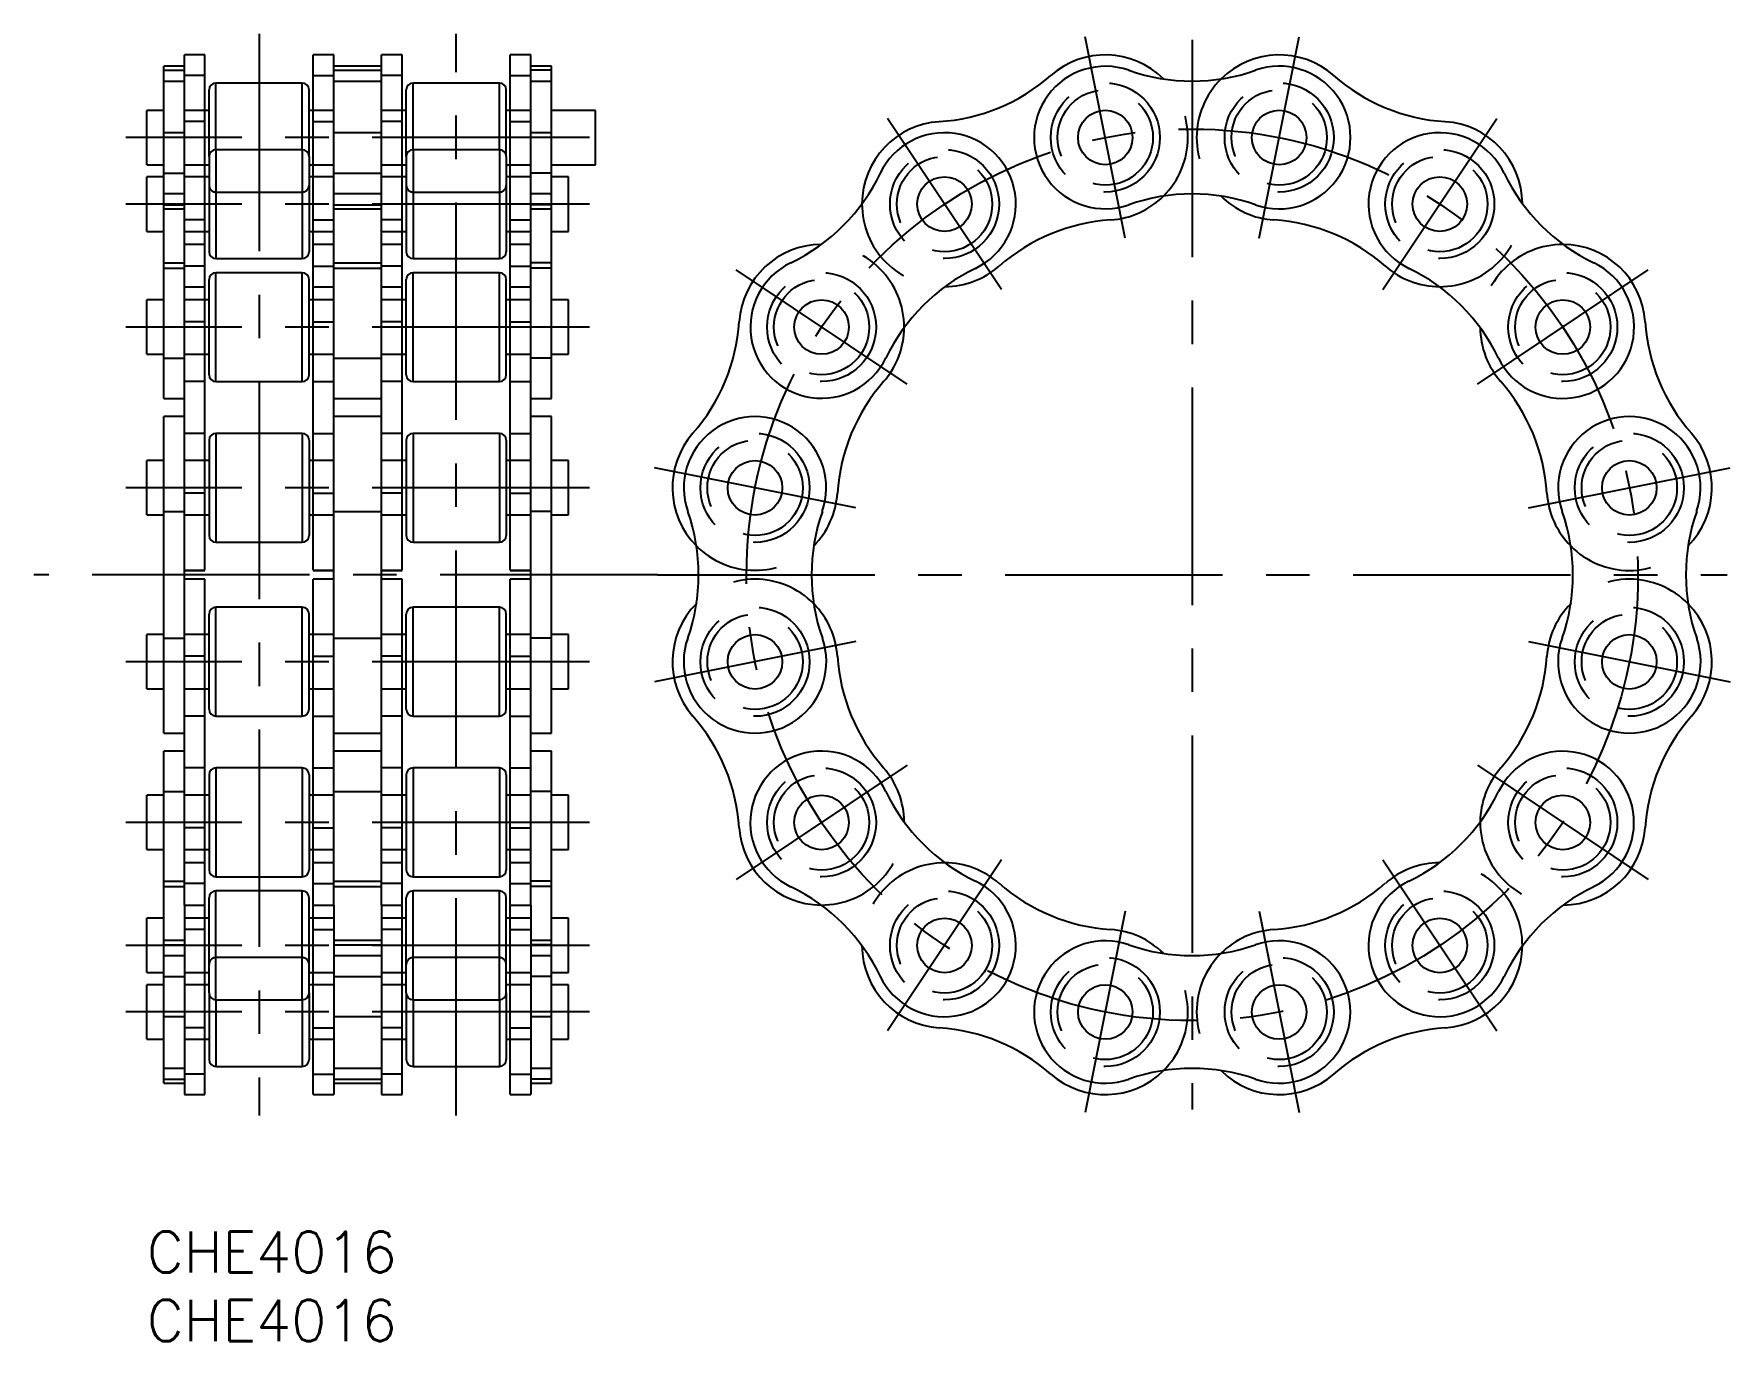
# Model space of a CAD drawing. Extents: x -8 to 116, y -8 to 87.
import ezdxf

# ---------------------------------------------------------------- set-up
doc = ezdxf.new("R2010")
doc.units = 0
doc.header["$LTSCALE"] = 0.5
doc.linetypes.add('CENTER', pattern=[50.8, 31.75, -6.35, 6.35, -6.35])
doc.linetypes.add('DASHED', pattern=[19.05, 12.7, -6.35])
for name, color, linetype in [('MSM_CENTER', 1, 'CENTER'), ('MSM_CONTINUOUS', 7, 'CONTINUOUS'), ('MSM_DASHED', 4, 'DASHED'), ('MSM_PART_NUMBER', 7, 'CONTINUOUS')]:
    doc.layers.add(name, color=color, linetype=linetype)
doc.styles.get("Standard").update_dxf_attribs({"font": 'txt.shx', "height": 3, "bigfont": 'bigfont.shx'})

msp = doc.modelspace()

# ---------------------------------------------------------------- linework, layer by layer
at = {"layer": 'MSM_CENTER'}
for p, q in [((8.2, 87.45), (8.2, 8.46)), ((22.6, 8.46), (22.6, 87.45)), ((71.46, 72.52), (68.53, 87.24)), ((76.35, 87.02), (76.35, 8.9)), ((81.23, 72.52), (84.16, 87.24)), ((62.43, 68.78), (54.1, 81.26)), ((90.26, 68.78), (98.6, 81.26)), ((32.34, 79.88), (-1.54, 79.88)), ((32.34, 75.02), (-1.54, 75.02)), ((55.52, 61.87), (43.05, 70.21)), ((97.17, 61.87), (109.65, 70.21)), ((32.34, 66.04), (-1.54, 66.04)), ((51.78, 52.84), (37.07, 55.77)), ((100.91, 52.84), (115.63, 55.77)), ((32.34, 54.3), (-1.54, 54.3)), ((37.29, 47.95), (-8.24, 47.95)), ((37.29, 47.95), (115.41, 47.95)), ((51.78, 43.07), (37.07, 40.14)), ((100.91, 43.07), (115.63, 40.14)), ((32.34, 41.6), (-1.54, 41.6)), ((55.52, 34.04), (43.05, 25.71)), ((97.17, 34.04), (109.65, 25.71)), ((32.34, 29.87), (-1.54, 29.87)), ((62.43, 27.13), (54.1, 14.66)), ((90.26, 27.13), (98.6, 14.66)), ((71.46, 23.39), (68.53, 8.68)), ((81.23, 23.39), (84.16, 8.68)), ((32.34, 20.89), (-1.54, 20.89)), ((32.34, 16.03), (-1.54, 16.03))]:
    msp.add_line(p, q, dxfattribs=at)
msp.add_circle((76.35, 47.95), 32.55, dxfattribs=at)
at = {"layer": 'MSM_CONTINUOUS'}
for p, q in [((4.25, 85.91), (2.75, 85.91)), ((2.75, 77.28), (2.75, 85.91)), ((4.25, 72.07), (4.25, 85.91)), ((13.65, 85.91), (12.15, 85.91)), ((12.15, 72.07), (12.15, 85.91)), ((13.65, 77.28), (13.65, 85.91)), ((18.65, 85.91), (17.15, 85.91)), ((17.15, 77.28), (17.15, 85.91)), ((18.65, 72.07), (18.65, 85.91)), ((28.05, 85.91), (26.55, 85.91)), ((26.55, 72.07), (26.55, 85.91)), ((28.05, 77.28), (28.05, 85.91)), ((2.75, 85.09), (1.25, 85.09)), ((1.25, 80.22), (1.25, 85.09)), ((4.25, 84.41), (2.75, 84.41)), ((12.15, 84.41), (13.65, 84.41)), ((17.15, 85.09), (13.65, 85.09)), ((18.65, 84.41), (17.15, 84.41)), ((26.55, 84.41), (28.05, 84.41)), ((29.55, 85.09), (28.05, 85.09)), ((29.55, 80.22), (29.55, 85.09)), ((4.55, 78.49), (4.55, 83.36)), ((11.35, 83.86), (5.05, 83.86)), ((5.05, 78.99), (5.05, 83.86)), ((11.35, 78.99), (11.35, 83.86)), ((11.85, 78.49), (11.85, 83.36)), ((18.95, 78.49), (18.95, 83.36)), ((25.75, 83.86), (19.45, 83.86)), ((19.45, 78.99), (19.45, 83.86)), ((25.75, 78.99), (25.75, 83.86)), ((26.25, 78.49), (26.25, 83.36)), ((0, 77.89), (0, 81.86)), ((1.25, 81.86), (0, 81.86)), ((4.55, 81.86), (4.25, 81.86)), ((12.15, 81.86), (11.85, 81.86)), ((18.95, 81.86), (18.65, 81.86)), ((26.55, 81.86), (26.25, 81.86)), ((32.78, 81.86), (29.55, 81.86)), ((32.78, 77.89), (32.78, 81.86)), ((4.25, 81.04), (2.75, 81.04)), ((12.15, 81.04), (13.65, 81.04)), ((18.65, 81.04), (17.15, 81.04)), ((26.55, 81.04), (28.05, 81.04)), ((2.75, 80.22), (1.25, 80.22)), ((1.25, 60.83), (1.25, 80.22)), ((17.15, 80.22), (13.65, 80.22)), ((29.55, 80.22), (28.05, 80.22)), ((29.55, 60.83), (29.55, 80.22)), ((4.55, 78.49), (4.55, 71.54)), ((11.35, 78.99), (5.05, 78.99)), ((5.05, 78.99), (5.05, 71.04)), ((11.35, 78.99), (11.35, 71.04)), ((11.85, 78.49), (11.85, 71.54)), ((18.95, 78.49), (18.95, 71.54)), ((25.75, 78.99), (19.45, 78.99)), ((19.45, 78.99), (19.45, 71.04)), ((25.75, 78.99), (25.75, 71.04)), ((26.25, 78.49), (26.25, 71.54)), ((0, 77.89), (1.25, 77.89)), ((0, 73.03), (0, 77)), ((1.25, 77), (0, 77)), ((1.25, 77.28), (2.75, 77.28)), ((2.75, 52.58), (2.75, 77.28)), ((4.25, 77.89), (4.55, 77.89)), ((4.55, 77), (4.25, 77)), ((11.85, 77.89), (12.15, 77.89)), ((12.15, 77), (11.85, 77)), ((13.65, 77.28), (17.15, 77.28)), ((13.65, 52.58), (13.65, 77.28)), ((17.15, 52.58), (17.15, 77.28)), ((18.65, 77.89), (18.95, 77.89)), ((18.95, 77), (18.65, 77)), ((26.25, 77.89), (26.55, 77.89)), ((26.55, 77), (26.25, 77)), ((29.55, 77.28), (28.05, 77.28)), ((28.05, 52.58), (28.05, 77.28)), ((29.55, 77.89), (32.78, 77.89)), ((30.8, 77), (29.55, 77)), ((30.8, 73.03), (30.8, 77)), ((0, 73.03), (1.25, 73.03)), ((4.25, 72.07), (2.75, 72.07)), ((4.25, 73.03), (4.55, 73.03)), ((4.25, 48.28), (4.25, 72.07)), ((11.85, 73.03), (12.15, 73.03)), ((13.65, 72.07), (12.15, 72.07)), ((12.15, 48.28), (12.15, 72.07)), ((18.65, 72.07), (17.15, 72.07)), ((18.65, 73.03), (18.95, 73.03)), ((18.65, 48.28), (18.65, 72.07)), ((26.25, 73.03), (26.55, 73.03)), ((28.05, 72.07), (26.55, 72.07)), ((26.55, 48.28), (26.55, 72.07)), ((29.55, 73.03), (30.8, 73.03)), ((1.25, 70.73), (2.75, 70.73)), ((5.05, 71.04), (11.35, 71.04)), ((13.65, 70.73), (17.15, 70.73)), ((19.45, 71.04), (25.75, 71.04)), ((29.55, 70.73), (28.05, 70.73)), ((4.55, 62.56), (4.55, 69.51)), ((11.35, 70.01), (5.05, 70.01)), ((5.05, 62.06), (5.05, 70.01)), ((11.35, 62.06), (11.35, 70.01)), ((11.85, 62.56), (11.85, 69.51)), ((18.95, 62.56), (18.95, 69.51)), ((25.75, 70.01), (19.45, 70.01)), ((19.45, 62.06), (19.45, 70.01)), ((25.75, 62.06), (25.75, 70.01)), ((26.25, 62.56), (26.25, 69.51)), ((0, 64.05), (0, 68.02)), ((1.25, 68.02), (0, 68.02)), ((4.55, 68.02), (4.25, 68.02)), ((12.15, 68.02), (11.85, 68.02)), ((18.95, 68.02), (18.65, 68.02)), ((26.55, 68.02), (26.25, 68.02)), ((30.8, 68.02), (29.55, 68.02)), ((30.8, 64.05), (30.8, 68.02)), ((4.25, 66.43), (2.75, 66.43)), ((12.15, 66.43), (13.65, 66.43)), ((18.65, 66.43), (17.15, 66.43)), ((26.55, 66.43), (28.05, 66.43)), ((0, 64.05), (1.25, 64.05)), ((4.25, 64.05), (4.55, 64.05)), ((11.85, 64.05), (12.15, 64.05)), ((18.65, 64.05), (18.95, 64.05)), ((26.25, 64.05), (26.55, 64.05)), ((29.55, 64.05), (30.8, 64.05)), ((5.05, 62.06), (11.35, 62.06)), ((19.45, 62.06), (25.75, 62.06)), ((1.25, 60.83), (2.75, 60.83)), ((13.65, 60.83), (17.15, 60.83)), ((28.05, 60.83), (29.55, 60.83)), ((1.25, 36.4), (1.25, 59.51)), ((2.75, 59.51), (1.25, 59.51)), ((17.15, 59.51), (13.65, 59.51)), ((29.55, 59.51), (28.05, 59.51)), ((29.55, 36.4), (29.55, 59.51)), ((4.25, 58.28), (2.75, 58.28)), ((5.05, 58.28), (5.05, 50.33)), ((11.35, 58.28), (5.05, 58.28)), ((11.35, 58.28), (11.35, 50.33)), ((12.15, 58.28), (13.65, 58.28)), ((18.65, 58.28), (17.15, 58.28)), ((25.75, 58.28), (19.45, 58.28)), ((19.45, 58.28), (19.45, 50.33)), ((25.75, 58.28), (25.75, 50.33)), ((26.55, 58.28), (28.05, 58.28)), ((4.55, 57.78), (4.55, 50.83)), ((11.85, 57.78), (11.85, 50.83)), ((18.95, 57.78), (18.95, 50.83)), ((26.25, 57.78), (26.25, 50.83)), ((0, 52.32), (0, 56.29)), ((1.25, 56.29), (0, 56.29)), ((4.55, 56.29), (4.25, 56.29)), ((12.15, 56.29), (11.85, 56.29)), ((18.95, 56.29), (18.65, 56.29)), ((26.55, 56.29), (26.25, 56.29)), ((30.8, 56.29), (29.55, 56.29)), ((30.8, 52.32), (30.8, 56.29)), ((0, 52.32), (1.25, 52.32)), ((1.25, 52.58), (2.75, 52.58)), ((2.75, 23.84), (2.75, 52.58)), ((4.25, 52.32), (4.55, 52.32)), ((11.85, 52.32), (12.15, 52.32)), ((13.65, 52.58), (17.15, 52.58)), ((13.65, 23.84), (13.65, 52.58)), ((17.15, 23.84), (17.15, 52.58)), ((18.65, 52.32), (18.95, 52.32)), ((26.25, 52.32), (26.55, 52.32)), ((29.55, 52.58), (28.05, 52.58)), ((28.05, 23.84), (28.05, 52.58)), ((29.55, 52.32), (30.8, 52.32)), ((5.05, 50.33), (11.35, 50.33)), ((19.45, 50.33), (25.75, 50.33)), ((2.75, 48.28), (4.25, 48.28)), ((2.75, 48.27), (4.25, 48.27)), ((4.25, 47.63), (2.75, 47.63)), ((4.25, 23.84), (4.25, 47.63)), ((12.15, 48.28), (13.65, 48.28)), ((12.15, 48.27), (13.65, 48.27)), ((12.15, 23.84), (12.15, 47.63)), ((13.65, 47.63), (12.15, 47.63)), ((17.15, 48.28), (18.65, 48.28)), ((17.15, 48.27), (18.65, 48.27)), ((18.65, 47.63), (17.15, 47.63)), ((18.65, 23.84), (18.65, 47.63)), ((26.55, 48.28), (28.05, 48.28)), ((26.55, 48.27), (28.05, 48.27)), ((26.55, 23.84), (26.55, 47.63)), ((28.05, 47.63), (26.55, 47.63)), ((4.55, 38.13), (4.55, 45.08)), ((11.35, 45.58), (5.05, 45.58)), ((5.05, 37.63), (5.05, 45.58)), ((11.35, 37.63), (11.35, 45.58)), ((11.85, 38.13), (11.85, 45.08)), ((18.95, 38.13), (18.95, 45.08)), ((25.75, 45.58), (19.45, 45.58)), ((19.45, 37.63), (19.45, 45.58)), ((25.75, 37.63), (25.75, 45.58)), ((26.25, 38.13), (26.25, 45.08)), ((0, 39.62), (0, 43.59)), ((1.25, 43.59), (0, 43.59)), ((4.55, 43.59), (4.25, 43.59)), ((12.15, 43.59), (11.85, 43.59)), ((18.95, 43.59), (18.65, 43.59)), ((26.55, 43.59), (26.25, 43.59)), ((30.8, 43.59), (29.55, 43.59)), ((30.8, 39.62), (30.8, 43.59)), ((1.25, 43.33), (2.75, 43.33)), ((13.65, 43.33), (17.15, 43.33)), ((29.55, 43.33), (28.05, 43.33)), ((0, 39.62), (1.25, 39.62)), ((4.25, 39.62), (4.55, 39.62)), ((11.85, 39.62), (12.15, 39.62)), ((18.65, 39.62), (18.95, 39.62)), ((26.25, 39.62), (26.55, 39.62)), ((29.55, 39.62), (30.8, 39.62)), ((4.25, 37.63), (2.75, 37.63)), ((5.05, 37.63), (11.35, 37.63)), ((12.15, 37.63), (13.65, 37.63)), ((18.65, 37.63), (17.15, 37.63)), ((19.45, 37.63), (25.75, 37.63)), ((26.55, 37.63), (28.05, 37.63)), ((1.25, 36.4), (2.75, 36.4)), ((13.65, 36.4), (17.15, 36.4)), ((28.05, 36.4), (29.55, 36.4)), ((1.25, 15.69), (1.25, 35.08)), ((2.75, 35.08), (1.25, 35.08)), ((17.15, 35.08), (13.65, 35.08)), ((29.55, 35.08), (28.05, 35.08)), ((29.55, 15.69), (29.55, 35.08)), ((5.05, 33.85), (5.05, 25.9)), ((11.35, 33.85), (5.05, 33.85)), ((11.35, 33.85), (11.35, 25.9)), ((19.45, 33.85), (19.45, 25.9)), ((25.75, 33.85), (19.45, 33.85)), ((25.75, 33.85), (25.75, 25.9)), ((4.55, 33.35), (4.55, 26.4)), ((11.85, 33.35), (11.85, 26.4)), ((18.95, 33.35), (18.95, 26.4)), ((26.25, 33.35), (26.25, 26.4)), ((1.25, 31.86), (0, 31.86)), ((0, 27.89), (0, 31.86)), ((4.55, 31.86), (4.25, 31.86)), ((12.15, 31.86), (11.85, 31.86)), ((18.95, 31.86), (18.65, 31.86)), ((26.55, 31.86), (26.25, 31.86)), ((30.8, 31.86), (29.55, 31.86)), ((30.8, 27.89), (30.8, 31.86)), ((4.25, 29.48), (2.75, 29.48)), ((12.15, 29.48), (13.65, 29.48)), ((18.65, 29.48), (17.15, 29.48)), ((26.55, 29.48), (28.05, 29.48)), ((0, 27.89), (1.25, 27.89)), ((4.25, 27.89), (4.55, 27.89)), ((11.85, 27.89), (12.15, 27.89)), ((18.65, 27.89), (18.95, 27.89)), ((26.25, 27.89), (26.55, 27.89)), ((29.55, 27.89), (30.8, 27.89)), ((1.25, 25.18), (2.75, 25.18)), ((5.05, 25.9), (11.35, 25.9)), ((11.35, 24.87), (5.05, 24.87)), ((5.05, 16.92), (5.05, 24.87)), ((11.35, 16.92), (11.35, 24.87)), ((13.65, 25.18), (17.15, 25.18)), ((19.45, 25.9), (25.75, 25.9)), ((25.75, 24.87), (19.45, 24.87)), ((19.45, 16.92), (19.45, 24.87)), ((25.75, 16.92), (25.75, 24.87)), ((29.55, 25.18), (28.05, 25.18)), ((2.75, 23.84), (2.75, 10)), ((2.75, 23.84), (4.25, 23.84)), ((4.25, 10), (4.25, 23.84)), ((4.55, 17.42), (4.55, 24.37)), ((11.85, 17.42), (11.85, 24.37)), ((12.15, 10), (12.15, 23.84)), ((12.15, 23.84), (13.65, 23.84)), ((13.65, 23.84), (13.65, 10)), ((17.15, 23.84), (17.15, 10)), ((17.15, 23.84), (18.65, 23.84)), ((18.65, 10), (18.65, 23.84)), ((18.95, 17.42), (18.95, 24.37)), ((26.25, 17.42), (26.25, 24.37)), ((26.55, 10), (26.55, 23.84)), ((26.55, 23.84), (28.05, 23.84)), ((28.05, 23.84), (28.05, 10)), ((1.25, 22.88), (0, 22.88)), ((0, 18.91), (0, 22.88)), ((4.55, 22.88), (4.25, 22.88)), ((12.15, 22.88), (11.85, 22.88)), ((18.95, 22.88), (18.65, 22.88)), ((26.55, 22.88), (26.25, 22.88)), ((30.8, 22.88), (29.55, 22.88)), ((30.8, 18.91), (30.8, 22.88)), ((0, 18.91), (1.25, 18.91)), ((1.25, 18.63), (2.75, 18.63)), ((4.25, 18.91), (4.55, 18.91)), ((11.85, 18.91), (12.15, 18.91)), ((13.65, 18.63), (17.15, 18.63)), ((18.65, 18.91), (18.95, 18.91)), ((26.25, 18.91), (26.55, 18.91)), ((29.55, 18.63), (28.05, 18.63)), ((29.55, 18.91), (30.8, 18.91)), ((1.25, 18.01), (0, 18.01)), ((0, 14.04), (0, 18.01)), ((4.55, 18.01), (4.25, 18.01)), ((4.55, 17.42), (4.55, 12.55)), ((12.15, 18.01), (11.85, 18.01)), ((11.85, 17.42), (11.85, 12.55)), ((18.95, 18.01), (18.65, 18.01)), ((18.95, 17.42), (18.95, 12.55)), ((26.55, 18.01), (26.25, 18.01)), ((26.25, 17.42), (26.25, 12.55)), ((30.8, 18.01), (29.55, 18.01)), ((30.8, 14.04), (30.8, 18.01)), ((5.05, 16.92), (5.05, 12.05)), ((5.05, 16.92), (11.35, 16.92)), ((11.35, 16.92), (11.35, 12.05)), ((19.45, 16.92), (19.45, 12.05)), ((19.45, 16.92), (25.75, 16.92)), ((25.75, 16.92), (25.75, 12.05)), ((1.25, 10.82), (1.25, 15.69)), ((1.25, 15.69), (2.75, 15.69)), ((4.25, 14.87), (2.75, 14.87)), ((12.15, 14.87), (13.65, 14.87)), ((13.65, 15.69), (17.15, 15.69)), ((18.65, 14.87), (17.15, 14.87)), ((26.55, 14.87), (28.05, 14.87)), ((28.05, 15.69), (29.55, 15.69)), ((29.55, 10.82), (29.55, 15.69)), ((0, 14.04), (1.25, 14.04)), ((4.25, 14.04), (4.55, 14.04)), ((11.85, 14.04), (12.15, 14.04)), ((18.65, 14.04), (18.95, 14.04)), ((26.25, 14.04), (26.55, 14.04)), ((29.55, 14.04), (30.8, 14.04)), ((4.25, 11.5), (2.75, 11.5)), ((5.05, 12.05), (11.35, 12.05)), ((12.15, 11.5), (13.65, 11.5)), ((18.65, 11.5), (17.15, 11.5)), ((19.45, 12.05), (25.75, 12.05)), ((26.55, 11.5), (28.05, 11.5)), ((1.25, 10.82), (2.75, 10.82)), ((2.75, 10), (4.25, 10)), ((2.75, 10), (4.25, 10)), ((12.15, 10), (13.65, 10)), ((12.15, 10), (13.65, 10)), ((13.65, 10.82), (17.15, 10.82)), ((17.15, 10), (18.65, 10)), ((17.15, 10), (18.65, 10)), ((26.55, 10), (28.05, 10)), ((26.55, 10), (28.05, 10)), ((28.05, 10.82), (29.55, 10.82))]:
    msp.add_line(p, q, dxfattribs=at)
for centre in [(70, 79.88), (82.7, 79.88), (58.26, 75.02), (94.43, 75.02), (49.28, 66.04), (103.41, 66.04), (44.42, 54.3), (108.27, 54.3), (44.42, 41.6), (108.27, 41.6), (49.28, 29.87), (103.41, 29.87), (58.26, 20.89), (94.43, 20.89), (70, 16.03), (82.7, 16.03)]:
    msp.add_circle(centre, 1.99, dxfattribs=at)
for centre, radius, start, end in [((70, 79.88), 6.03, 45.2745, 131.2745), ((82.7, 79.88), 6.03, 48.7255, 134.7166), ((56.98, 94.71), 13.7, 273.7255, 311.2745), ((70, 79.88), 5.2, 70.6922, 289.3078), ((76.35, 98), 14, 250.6922, 289.3078), ((82.7, 79.88), 5.21, 250.6922, 109.3078), ((95.71, 94.71), 13.7, 228.7255, 266.2745), ((5.05, 83.36), 0.5, 90, 180), ((11.35, 83.36), 0.5, 0, 90), ((19.45, 83.36), 0.5, 90, 180), ((25.75, 83.36), 0.5, 0, 90), ((58.26, 75.02), 6.03, 93.7255, 179.7166), ((94.43, 75.02), 6.03, 0.2745, 86.2745), ((58.26, 75.02), 5.21, 295.6922, 154.3078), ((94.43, 75.02), 5.21, 25.6922, 244.3078), ((5.05, 78.49), 0.5, 90, 180), ((11.35, 78.49), 0.5, 0, 90), ((19.45, 78.49), 0.5, 90, 180), ((25.75, 78.49), 0.5, 0, 90), ((40.96, 83.35), 14, 295.6922, 334.3078), ((111.74, 83.35), 14, 205.6922, 244.3078), ((70, 79.88), 6.03, 273.7255, 314.7255), ((76.35, 61.76), 14, 70.6922, 109.3078), ((82.7, 79.88), 6.03, 225.2704, 266.2745), ((71.28, 60.19), 13.7, 93.7255, 131.2745), ((81.42, 60.19), 13.7, 48.7255, 86.2745), ((49.28, 66.04), 6.03, 90.2745, 176.2745), ((103.41, 66.04), 6.03, 3.7255, 89.7166), ((5.05, 71.54), 0.5, 180, 270), ((11.35, 71.54), 0.5, 270, 0), ((19.45, 71.54), 0.5, 180, 270), ((25.75, 71.54), 0.5, 270, 0), ((49.28, 66.04), 5.2, 115.6922, 334.3078), ((103.41, 66.04), 5.21, 205.6922, 64.3078), ((5.05, 69.51), 0.5, 90, 180), ((11.35, 69.51), 0.5, 0, 90), ((19.45, 69.51), 0.5, 90, 180), ((25.75, 69.51), 0.5, 0, 90), ((66.59, 57.71), 14, 115.6922, 154.3078), ((58.26, 75.02), 6.03, 270.2704, 311.2745), ((94.43, 75.02), 6.03, 228.7255, 269.7255), ((86.1, 57.71), 14, 25.6922, 64.3078), ((29.59, 67.32), 13.7, 318.7255, 356.2745), ((49.28, 66.04), 6.03, 318.7255, 359.7255), ((103.41, 66.04), 6.03, 180.2704, 221.2745), ((123.1, 67.32), 13.7, 183.7255, 221.2745), ((5.05, 62.56), 0.5, 180, 270), ((11.35, 62.56), 0.5, 270, 0), ((19.45, 62.56), 0.5, 180, 270), ((25.75, 62.56), 0.5, 270, 0), ((64.11, 53.02), 13.7, 138.7255, 176.2745), ((88.58, 53.02), 13.7, 3.7255, 41.2745), ((44.42, 54.3), 5.2, 340.6922, 199.3078), ((108.27, 54.3), 5.2, 340.6922, 199.3078), ((5.05, 57.78), 0.5, 90, 180), ((11.35, 57.78), 0.5, 0, 90), ((19.45, 57.78), 0.5, 90, 180), ((25.75, 57.78), 0.5, 0, 90), ((44.42, 54.31), 6.03, 138.7255, 224.7166), ((108.27, 54.3), 6.03, 315.2745, 41.2745), ((44.42, 54.31), 6.03, 315.2704, 356.2745), ((108.27, 54.3), 6.03, 183.7255, 224.7255), ((26.3, 47.95), 14, 340.6922, 19.3078), ((62.55, 47.95), 14, 160.6922, 199.3078), ((90.15, 47.95), 14, 340.6922, 19.3078), ((126.4, 47.95), 14, 160.6922, 199.3078), ((5.05, 50.83), 0.5, 180, 270), ((11.35, 50.83), 0.5, 270, 0), ((19.45, 50.83), 0.5, 180, 270), ((25.75, 50.83), 0.5, 270, 0), ((44.42, 41.6), 6.03, 135.2745, 221.2745), ((44.42, 41.6), 6.03, 3.7255, 44.7255), ((108.27, 41.6), 6.03, 135.2704, 176.2745), ((108.27, 41.6), 6.03, 318.7255, 44.7166), ((5.05, 45.08), 0.5, 90, 180), ((11.35, 45.08), 0.5, 0, 90), ((19.45, 45.08), 0.5, 90, 180), ((25.75, 45.08), 0.5, 0, 90), ((44.42, 41.6), 5.21, 160.6922, 19.3078), ((108.27, 41.6), 5.21, 160.6922, 19.3078), ((64.11, 42.89), 13.7, 183.7255, 221.2745), ((88.58, 42.89), 13.7, 318.7255, 356.2745), ((5.05, 38.13), 0.5, 180, 270), ((11.35, 38.13), 0.5, 270, 0), ((19.45, 38.13), 0.5, 180, 270), ((25.75, 38.13), 0.5, 270, 0), ((29.59, 28.59), 13.7, 3.7255, 41.2745), ((123.1, 28.59), 13.7, 138.7255, 176.2745), ((49.28, 29.87), 5.21, 25.6922, 244.3078), ((103.41, 29.87), 5.2, 295.6922, 154.3078), ((5.05, 33.35), 0.5, 90, 180), ((11.35, 33.35), 0.5, 0, 90), ((19.45, 33.35), 0.5, 90, 180), ((25.75, 33.35), 0.5, 0, 90), ((49.28, 29.87), 6.03, 0.2704, 41.2745), ((103.41, 29.87), 6.03, 138.7255, 179.7255), ((66.59, 38.2), 14, 205.6922, 244.3078), ((86.1, 38.2), 14, 295.6922, 334.3078), ((49.28, 29.87), 6.03, 183.7255, 269.7166), ((103.41, 29.87), 6.03, 270.2745, 356.2745), ((5.05, 26.4), 0.5, 180, 270), ((11.35, 26.4), 0.5, 270, 0), ((19.45, 26.4), 0.5, 180, 270), ((25.75, 26.4), 0.5, 270, 0), ((58.26, 20.89), 6.03, 48.7255, 89.7255), ((94.43, 20.89), 6.03, 90.2704, 131.2745), ((5.05, 24.37), 0.5, 90, 180), ((11.35, 24.37), 0.5, 0, 90), ((19.45, 24.37), 0.5, 90, 180), ((25.75, 24.37), 0.5, 0, 90), ((40.96, 12.56), 14, 25.6922, 64.3078), ((58.26, 20.89), 5.21, 205.6922, 64.3078), ((71.28, 35.72), 13.7, 228.7255, 266.2745), ((81.41, 35.72), 13.7, 273.7255, 311.2745), ((94.43, 20.89), 5.21, 115.6922, 334.3078), ((111.74, 12.56), 14, 115.6922, 154.3078), ((70, 16.03), 5.2, 70.6922, 289.3078), ((70, 16.03), 6.03, 45.2704, 86.2745), ((82.7, 16.03), 6.03, 93.7255, 134.7255), ((82.7, 16.03), 5.2, 250.6922, 109.3078), ((58.26, 20.89), 6.03, 180.2745, 266.2745), ((76.35, 34.15), 14, 250.6922, 289.3078), ((94.43, 20.89), 6.03, 273.7255, 359.7166), ((5.05, 17.42), 0.5, 180, 270), ((11.35, 17.42), 0.5, 270, 0), ((19.45, 17.42), 0.5, 180, 270), ((25.75, 17.42), 0.5, 270, 0), ((56.98, 1.2), 13.7, 48.7255, 86.2745), ((95.71, 1.2), 13.7, 93.7255, 131.2745), ((5.05, 12.55), 0.5, 180, 270), ((11.35, 12.55), 0.5, 270, 0), ((19.45, 12.55), 0.5, 180, 270), ((25.75, 12.55), 0.5, 270, 0), ((70, 16.03), 6.03, 228.7255, 314.7166), ((76.35, -2.09), 14, 70.6922, 109.3078), ((82.7, 16.03), 6.03, 225.2745, 311.2745)]:
    msp.add_arc(centre, radius, start, end, dxfattribs=at)
at = {"layer": 'MSM_DASHED'}
for p, q in [((4.25, 85.91), (2.75, 85.91)), ((13.65, 85.91), (12.15, 85.91)), ((18.65, 85.91), (17.15, 85.91)), ((28.05, 85.91), (26.55, 85.91)), ((1.25, 84.79), (2.75, 84.79)), ((4.25, 84.41), (2.75, 84.41)), ((12.15, 84.41), (13.65, 84.41)), ((13.65, 84.79), (17.15, 84.79)), ((18.65, 84.41), (17.15, 84.41)), ((26.55, 84.41), (28.05, 84.41)), ((29.55, 84.79), (28.05, 84.79)), ((1.25, 84), (2.75, 84)), ((13.65, 84), (17.15, 84)), ((28.05, 84), (29.55, 84)), ((4.25, 81.86), (2.75, 81.86)), ((4.25, 81.86), (2.75, 81.86)), ((13.65, 81.86), (12.15, 81.86)), ((13.65, 81.86), (12.15, 81.86)), ((18.65, 81.86), (17.15, 81.86)), ((18.65, 81.86), (17.15, 81.86)), ((28.05, 81.86), (26.55, 81.86)), ((28.05, 81.86), (26.55, 81.86)), ((4.25, 81.04), (2.75, 81.04)), ((12.15, 81.04), (13.65, 81.04)), ((18.65, 81.04), (17.15, 81.04)), ((26.55, 81.04), (28.05, 81.04)), ((2.75, 77.89), (4.25, 77.89)), ((2.75, 77.89), (4.25, 77.89)), ((4.25, 77), (2.75, 77)), ((4.25, 77), (2.75, 77)), ((12.15, 77.89), (13.65, 77.89)), ((12.15, 77.89), (13.65, 77.89)), ((13.65, 77), (12.15, 77)), ((13.65, 77), (12.15, 77)), ((17.15, 77.89), (18.65, 77.89)), ((17.15, 77.89), (18.65, 77.89)), ((18.65, 77), (17.15, 77)), ((18.65, 77), (17.15, 77)), ((26.55, 77.89), (28.05, 77.89)), ((26.55, 77.89), (28.05, 77.89)), ((28.05, 77), (26.55, 77)), ((28.05, 77), (26.55, 77)), ((2.75, 75.76), (1.25, 75.76)), ((5.05, 75.9), (11.35, 75.9)), ((17.15, 75.76), (13.65, 75.76)), ((19.45, 75.9), (25.75, 75.9)), ((29.55, 75.76), (28.05, 75.76)), ((1.25, 74.97), (2.75, 74.97)), ((1.25, 74.67), (2.75, 74.67)), ((13.65, 74.97), (17.15, 74.97)), ((13.65, 74.67), (17.15, 74.67)), ((29.55, 74.97), (28.05, 74.97)), ((28.05, 74.67), (29.55, 74.67)), ((4.25, 73.86), (2.75, 73.86)), ((4.25, 73.86), (2.75, 73.86)), ((12.15, 73.86), (13.65, 73.86)), ((12.15, 73.86), (13.65, 73.86)), ((18.65, 73.86), (17.15, 73.86)), ((18.65, 73.86), (17.15, 73.86)), ((26.55, 73.86), (28.05, 73.86)), ((26.55, 73.86), (28.05, 73.86)), ((2.75, 73.03), (4.25, 73.03)), ((2.75, 73.03), (4.25, 73.03)), ((4.25, 72.07), (2.75, 72.07)), ((12.15, 73.03), (13.65, 73.03)), ((12.15, 73.03), (13.65, 73.03)), ((13.65, 72.07), (12.15, 72.07)), ((17.15, 73.03), (18.65, 73.03)), ((17.15, 73.03), (18.65, 73.03)), ((18.65, 72.07), (17.15, 72.07)), ((26.55, 73.03), (28.05, 73.03)), ((26.55, 73.03), (28.05, 73.03)), ((28.05, 72.07), (26.55, 72.07)), ((1.25, 70.33), (2.75, 70.33)), ((4.25, 70.49), (2.75, 70.49)), ((4.25, 70.49), (2.75, 70.49)), ((12.15, 70.49), (13.65, 70.49)), ((12.15, 70.49), (13.65, 70.49)), ((13.65, 70.33), (17.15, 70.33)), ((18.65, 70.49), (17.15, 70.49)), ((18.65, 70.49), (17.15, 70.49)), ((26.55, 70.49), (28.05, 70.49)), ((26.55, 70.49), (28.05, 70.49)), ((29.55, 70.33), (28.05, 70.33)), ((2.75, 68.99), (4.25, 68.99)), ((2.75, 68.99), (4.25, 68.99)), ((12.15, 68.99), (13.65, 68.99)), ((12.15, 68.99), (13.65, 68.99)), ((17.15, 68.99), (18.65, 68.99)), ((17.15, 68.99), (18.65, 68.99)), ((26.55, 68.99), (28.05, 68.99)), ((26.55, 68.99), (28.05, 68.99)), ((4.25, 68.02), (2.75, 68.02)), ((4.25, 68.02), (2.75, 68.02)), ((13.65, 68.02), (12.15, 68.02)), ((13.65, 68.02), (12.15, 68.02)), ((18.65, 68.02), (17.15, 68.02)), ((18.65, 68.02), (17.15, 68.02)), ((28.05, 68.02), (26.55, 68.02)), ((28.05, 68.02), (26.55, 68.02)), ((4.25, 66.43), (2.75, 66.43)), ((12.15, 66.43), (13.65, 66.43)), ((18.65, 66.43), (17.15, 66.43)), ((26.55, 66.43), (28.05, 66.43)), ((1.25, 63.78), (2.75, 63.78)), ((2.75, 64.05), (4.25, 64.05)), ((2.75, 64.05), (4.25, 64.05)), ((12.15, 64.05), (13.65, 64.05)), ((12.15, 64.05), (13.65, 64.05)), ((13.65, 63.78), (17.15, 63.78)), ((17.15, 64.05), (18.65, 64.05)), ((17.15, 64.05), (18.65, 64.05)), ((26.55, 64.05), (28.05, 64.05)), ((26.55, 64.05), (28.05, 64.05)), ((29.55, 63.78), (28.05, 63.78)), ((4.25, 62.06), (2.75, 62.06)), ((4.25, 62.06), (2.75, 62.06)), ((12.15, 62.06), (13.65, 62.06)), ((12.15, 62.06), (13.65, 62.06)), ((18.65, 62.06), (17.15, 62.06)), ((18.65, 62.06), (17.15, 62.06)), ((26.55, 62.06), (28.05, 62.06)), ((26.55, 62.06), (28.05, 62.06)), ((4.25, 58.28), (2.75, 58.28)), ((12.15, 58.28), (13.65, 58.28)), ((18.65, 58.28), (17.15, 58.28)), ((26.55, 58.28), (28.05, 58.28)), ((4.25, 56.29), (2.75, 56.29)), ((4.25, 56.29), (2.75, 56.29)), ((13.65, 56.29), (12.15, 56.29)), ((13.65, 56.29), (12.15, 56.29)), ((18.65, 56.29), (17.15, 56.29)), ((18.65, 56.29), (17.15, 56.29)), ((28.05, 56.29), (26.55, 56.29)), ((28.05, 56.29), (26.55, 56.29)), ((4.25, 53.91), (2.75, 53.91)), ((4.25, 53.91), (2.75, 53.91)), ((12.15, 53.91), (13.65, 53.91)), ((12.15, 53.91), (13.65, 53.91)), ((18.65, 53.91), (17.15, 53.91)), ((18.65, 53.91), (17.15, 53.91)), ((26.55, 53.91), (28.05, 53.91)), ((26.55, 53.91), (28.05, 53.91)), ((2.75, 52.32), (4.25, 52.32)), ((2.75, 52.32), (4.25, 52.32)), ((12.15, 52.32), (13.65, 52.32)), ((12.15, 52.32), (13.65, 52.32)), ((17.15, 52.32), (18.65, 52.32)), ((17.15, 52.32), (18.65, 52.32)), ((26.55, 52.32), (28.05, 52.32)), ((26.55, 52.32), (28.05, 52.32)), ((4.25, 47.63), (2.75, 47.63)), ((13.65, 47.63), (12.15, 47.63)), ((18.65, 47.63), (17.15, 47.63)), ((28.05, 47.63), (26.55, 47.63)), ((4.25, 43.59), (2.75, 43.59)), ((4.25, 43.59), (2.75, 43.59)), ((13.65, 43.59), (12.15, 43.59)), ((13.65, 43.59), (12.15, 43.59)), ((18.65, 43.59), (17.15, 43.59)), ((18.65, 43.59), (17.15, 43.59)), ((28.05, 43.59), (26.55, 43.59)), ((28.05, 43.59), (26.55, 43.59)), ((4.25, 42), (2.75, 42)), ((4.25, 42), (2.75, 42)), ((12.15, 42), (13.65, 42)), ((12.15, 42), (13.65, 42)), ((18.65, 42), (17.15, 42)), ((18.65, 42), (17.15, 42)), ((26.55, 42), (28.05, 42)), ((26.55, 42), (28.05, 42)), ((2.75, 39.62), (4.25, 39.62)), ((2.75, 39.62), (4.25, 39.62)), ((12.15, 39.62), (13.65, 39.62)), ((12.15, 39.62), (13.65, 39.62)), ((17.15, 39.62), (18.65, 39.62)), ((17.15, 39.62), (18.65, 39.62)), ((26.55, 39.62), (28.05, 39.62)), ((26.55, 39.62), (28.05, 39.62)), ((4.25, 37.63), (2.75, 37.63)), ((12.15, 37.63), (13.65, 37.63)), ((18.65, 37.63), (17.15, 37.63)), ((26.55, 37.63), (28.05, 37.63)), ((4.25, 33.85), (2.75, 33.85)), ((4.25, 33.85), (2.75, 33.85)), ((12.15, 33.85), (13.65, 33.85)), ((12.15, 33.85), (13.65, 33.85)), ((18.65, 33.85), (17.15, 33.85)), ((18.65, 33.85), (17.15, 33.85)), ((26.55, 33.85), (28.05, 33.85)), ((26.55, 33.85), (28.05, 33.85)), ((1.25, 32.13), (2.75, 32.13)), ((4.25, 31.86), (2.75, 31.86)), ((4.25, 31.86), (2.75, 31.86)), ((13.65, 31.86), (12.15, 31.86)), ((13.65, 31.86), (12.15, 31.86)), ((13.65, 32.13), (17.15, 32.13)), ((18.65, 31.86), (17.15, 31.86)), ((18.65, 31.86), (17.15, 31.86)), ((28.05, 31.86), (26.55, 31.86)), ((28.05, 31.86), (26.55, 31.86)), ((29.55, 32.13), (28.05, 32.13)), ((4.25, 29.48), (2.75, 29.48)), ((12.15, 29.48), (13.65, 29.48)), ((18.65, 29.48), (17.15, 29.48)), ((26.55, 29.48), (28.05, 29.48)), ((2.75, 27.89), (4.25, 27.89)), ((2.75, 27.89), (4.25, 27.89)), ((12.15, 27.89), (13.65, 27.89)), ((12.15, 27.89), (13.65, 27.89)), ((17.15, 27.89), (18.65, 27.89)), ((17.15, 27.89), (18.65, 27.89)), ((26.55, 27.89), (28.05, 27.89)), ((26.55, 27.89), (28.05, 27.89)), ((4.25, 26.92), (2.75, 26.92)), ((4.25, 26.92), (2.75, 26.92)), ((13.65, 26.92), (12.15, 26.92)), ((13.65, 26.92), (12.15, 26.92)), ((18.65, 26.92), (17.15, 26.92)), ((18.65, 26.92), (17.15, 26.92)), ((28.05, 26.92), (26.55, 26.92)), ((28.05, 26.92), (26.55, 26.92)), ((1.25, 25.58), (2.75, 25.58)), ((4.25, 25.42), (2.75, 25.42)), ((4.25, 25.42), (2.75, 25.42)), ((12.15, 25.42), (13.65, 25.42)), ((12.15, 25.42), (13.65, 25.42)), ((13.65, 25.58), (17.15, 25.58)), ((18.65, 25.42), (17.15, 25.42)), ((18.65, 25.42), (17.15, 25.42)), ((26.55, 25.42), (28.05, 25.42)), ((26.55, 25.42), (28.05, 25.42)), ((29.55, 25.58), (28.05, 25.58)), ((2.75, 23.84), (4.25, 23.84)), ((12.15, 23.84), (13.65, 23.84)), ((17.15, 23.84), (18.65, 23.84)), ((26.55, 23.84), (28.05, 23.84)), ((4.25, 22.88), (2.75, 22.88)), ((4.25, 22.88), (2.75, 22.88)), ((13.65, 22.88), (12.15, 22.88)), ((13.65, 22.88), (12.15, 22.88)), ((18.65, 22.88), (17.15, 22.88)), ((18.65, 22.88), (17.15, 22.88)), ((28.05, 22.88), (26.55, 22.88)), ((28.05, 22.88), (26.55, 22.88)), ((2.75, 21.24), (1.25, 21.24)), ((4.25, 22.05), (2.75, 22.05)), ((4.25, 22.05), (2.75, 22.05)), ((12.15, 22.05), (13.65, 22.05)), ((12.15, 22.05), (13.65, 22.05)), ((17.15, 21.24), (13.65, 21.24)), ((18.65, 22.05), (17.15, 22.05)), ((18.65, 22.05), (17.15, 22.05)), ((26.55, 22.05), (28.05, 22.05)), ((26.55, 22.05), (28.05, 22.05)), ((29.55, 21.24), (28.05, 21.24)), ((1.25, 20.94), (2.75, 20.94)), ((1.25, 20.15), (2.75, 20.15)), ((11.35, 20), (5.05, 20)), ((13.65, 20.94), (17.15, 20.94)), ((13.65, 20.15), (17.15, 20.15)), ((25.75, 20), (19.45, 20)), ((29.55, 20.94), (28.05, 20.94)), ((28.05, 20.15), (29.55, 20.15)), ((2.75, 18.91), (4.25, 18.91)), ((2.75, 18.91), (4.25, 18.91)), ((12.15, 18.91), (13.65, 18.91)), ((12.15, 18.91), (13.65, 18.91)), ((17.15, 18.91), (18.65, 18.91)), ((17.15, 18.91), (18.65, 18.91)), ((26.55, 18.91), (28.05, 18.91)), ((26.55, 18.91), (28.05, 18.91)), ((4.25, 18.02), (2.75, 18.02)), ((4.25, 18.01), (2.75, 18.01)), ((13.65, 18.02), (12.15, 18.02)), ((13.65, 18.01), (12.15, 18.01)), ((18.65, 18.02), (17.15, 18.02)), ((18.65, 18.01), (17.15, 18.01)), ((28.05, 18.02), (26.55, 18.02)), ((28.05, 18.01), (26.55, 18.01)), ((4.25, 14.87), (2.75, 14.87)), ((12.15, 14.87), (13.65, 14.87)), ((18.65, 14.87), (17.15, 14.87)), ((26.55, 14.87), (28.05, 14.87)), ((2.75, 14.05), (4.25, 14.05)), ((2.75, 14.04), (4.25, 14.04)), ((12.15, 14.05), (13.65, 14.05)), ((12.15, 14.04), (13.65, 14.04)), ((17.15, 14.05), (18.65, 14.05)), ((17.15, 14.04), (18.65, 14.04)), ((26.55, 14.05), (28.05, 14.05)), ((26.55, 14.04), (28.05, 14.04)), ((2.75, 11.91), (1.25, 11.91)), ((4.25, 11.5), (2.75, 11.5)), ((12.15, 11.5), (13.65, 11.5)), ((17.15, 11.91), (13.65, 11.91)), ((18.65, 11.5), (17.15, 11.5)), ((26.55, 11.5), (28.05, 11.5)), ((29.55, 11.91), (28.05, 11.91)), ((1.25, 11.12), (2.75, 11.12)), ((13.65, 11.12), (17.15, 11.12)), ((29.55, 11.12), (28.05, 11.12))]:
    msp.add_line(p, q, dxfattribs=at)
for centre, radius in [((70, 79.88), 3.98), ((70, 79.88), 3.48), ((82.7, 79.88), 3.98), ((82.7, 79.88), 3.48), ((58.26, 75.02), 3.98), ((58.26, 75.02), 3.48), ((94.43, 75.02), 3.98), ((94.43, 75.02), 3.48), ((49.28, 66.04), 3.98), ((49.28, 66.04), 3.48), ((103.41, 66.04), 3.98), ((103.41, 66.04), 3.48), ((44.42, 54.3), 3.98), ((108.27, 54.3), 3.98), ((44.42, 54.3), 3.48), ((108.27, 54.3), 3.48), ((44.42, 41.6), 3.98), ((44.42, 41.6), 3.48), ((108.27, 41.6), 3.98), ((108.27, 41.6), 3.48), ((49.28, 29.87), 3.98), ((103.41, 29.87), 3.98), ((49.28, 29.87), 3.48), ((103.41, 29.87), 3.48), ((58.26, 20.89), 3.98), ((94.43, 20.89), 3.98), ((58.26, 20.89), 3.48), ((94.43, 20.89), 3.48), ((70, 16.03), 3.98), ((82.7, 16.03), 3.98), ((70, 16.03), 3.48), ((82.7, 16.03), 3.48)]:
    msp.add_circle(centre, radius, dxfattribs=at)
for centre, radius, start, end in [((70, 79.88), 6.03, 314.7255, 45.2745), ((82.7, 79.88), 6.03, 134.7166, 225.2704), ((5.05, 76.4), 0.5, 180, 270), ((11.35, 76.4), 0.5, 270, 0), ((19.45, 76.4), 0.5, 180, 270), ((25.75, 76.4), 0.5, 270, 0), ((58.26, 75.02), 6.03, 179.7166, 270.2704), ((94.43, 75.02), 6.03, 269.7255, 0.2745), ((49.28, 66.04), 6.03, 359.7255, 90.2745), ((103.41, 66.04), 6.03, 89.7166, 180.2704), ((44.42, 54.31), 6.03, 224.7166, 315.2704), ((108.27, 54.3), 6.03, 224.7255, 315.2745), ((44.42, 41.6), 6.03, 44.7255, 135.2745), ((108.27, 41.6), 6.03, 44.7166, 135.2704), ((49.28, 29.87), 6.03, 269.7166, 0.2704), ((103.41, 29.87), 6.03, 179.7255, 270.2745), ((58.26, 20.89), 6.03, 89.7255, 180.2745), ((94.43, 20.89), 6.03, 359.7166, 90.2704), ((5.05, 19.5), 0.5, 90, 180), ((11.35, 19.5), 0.5, 0, 90), ((19.45, 19.5), 0.5, 90, 180), ((25.75, 19.5), 0.5, 0, 90), ((70, 16.03), 6.03, 314.7166, 45.2704), ((82.7, 16.03), 6.03, 134.7255, 225.2745)]:
    msp.add_arc(centre, radius, start, end, dxfattribs=at)

# ---------------------------------------------------------------- texts
at = {"layer": 'MSM_PART_NUMBER'}
for p in [(0, -3), (0, -8)]:
    msp.add_text('CHE4016', height=3, dxfattribs=at).set_placement(p)

doc.saveas('drawing.dxf')
